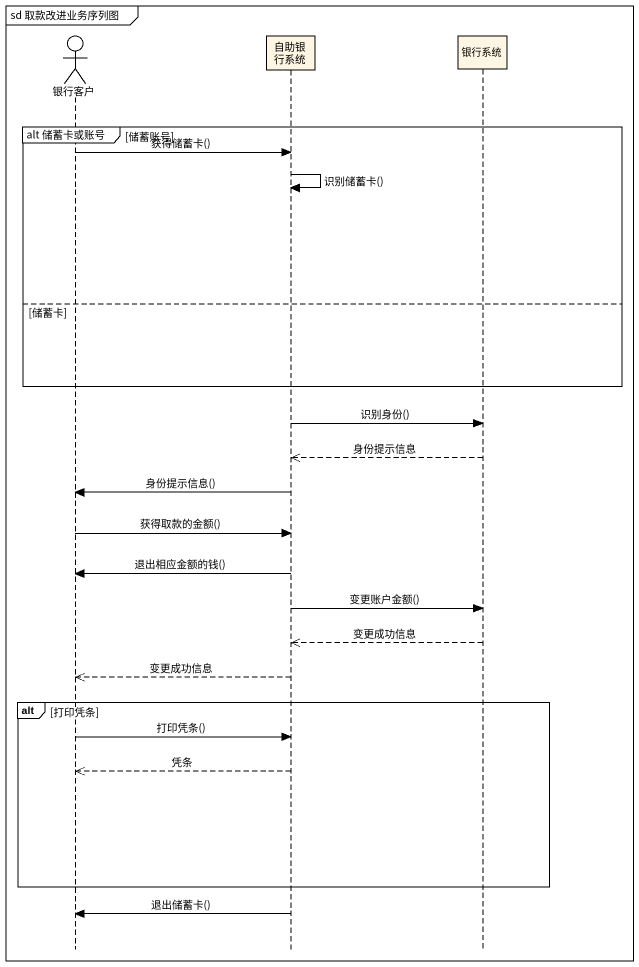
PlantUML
@startuml
mainframe sd 取款改进业务序列图
hide footbox
actor 银行客户
participant 自助银行系统
participant 银行系统

group alt 储蓄卡或账号 [储蓄账号]
  银行客户 -> 自助银行系统 : 获得储蓄卡()
  自助银行系统 -> 自助银行系统 : 识别储蓄卡()
else 储蓄卡
end
自助银行系统 -> 银行系统 : 识别身份()
银行系统 -->> 自助银行系统 : 身份提示信息
自助银行系统 -> 银行客户 : 身份提示信息()
银行客户 -> 自助银行系统 : 获得取款的金额()
自助银行系统 -> 银行客户 : 退出相应金额的钱()
自助银行系统 -> 银行系统 : 变更账户金额()
银行系统 -->> 自助银行系统 : 变更成功信息
自助银行系统 -->> 银行客户 : 变更成功信息
alt 打印凭条
  银行客户 -> 自助银行系统 : 打印凭条()
  自助银行系统 -->> 银行客户 : 凭条
end
自助银行系统 -> 银行客户 : 退出储蓄卡()
@enduml
